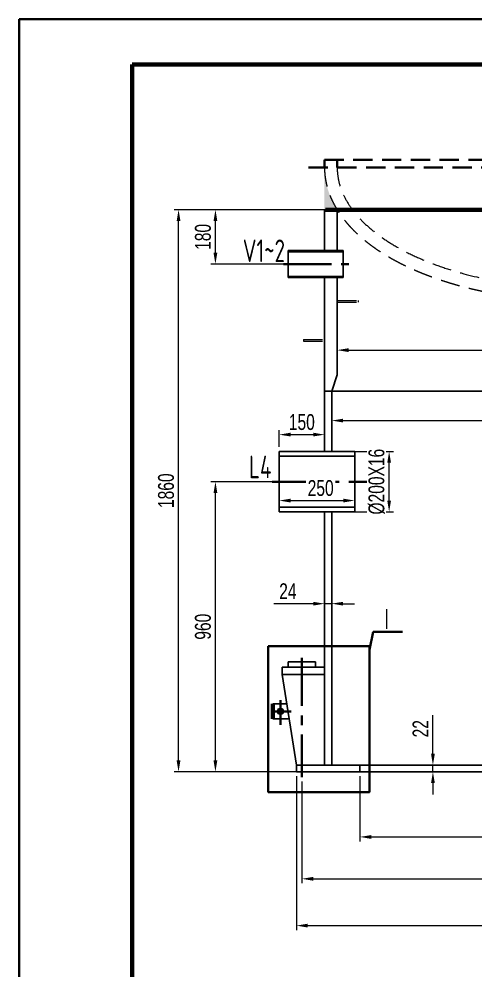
# Model space of a CAD drawing. Header units: millimetres. Extents: x -375 to 8535, y -150 to 6150.
# Drawn here: x -375 to 1137, y 3000 to 6150 of the extents above; entities that cross this region are included whole.
import ezdxf

# ---------------------------------------------------------------- set-up
doc = ezdxf.new("R2010")
doc.units = ezdxf.units.MM
doc.header["$LTSCALE"] = 5
for name, pattern in [('ACAD_ISO10W100', [18, 12, -3, 0, -3]), ('CENTER', [50.8, 31.75, -6.35, 6.35, -6.35]), ('DASHED', [19.05, 12.7, -6.35])]:
    doc.linetypes.add(name, pattern=pattern)
for name, color, linetype, lineweight in [('1轮廓实线层', 7, 'Continuous', 70), ('2细线层', 4, 'Continuous', 35), ('3中心线层', 1, 'CENTER', 35), ('4虚线层', 6, 'DASHED', 35), ('6文字层', 3, 'Continuous', 35), ('6文字层 @ 1', 3, 'Continuous', 35), ('中心线', 1, 'ACAD_ISO10W100', 18), ('图框层', 7, 'Continuous', 70)]:
    doc.layers.add(name, color=color, linetype=linetype, lineweight=lineweight)
doc.styles.add('HGCAD', font='HGCAD.SHX', dxfattribs={"width": 0.75, "bigfont": 'HGCADHZ.SHX'})
doc.styles.add('PC_TEXTSTYLE', font='isocp.shx', dxfattribs={"width": 0.8, "bigfont": 'hzfs.shx'})
doc.dimstyles.new('HGCAD$0', dxfattribs={"dimscale": 15, "dimtxt": 3.5, "dimasz": 2.5, "dimexe": 1, "dimexo": 1, "dimgap": 1, "dimtad": 1, "dimdec": 1, "dimlfac": -1, "dimdsep": 46, "dimtxsty": 'HGCAD', "dimcen": 0, "dimclrd": 4, "dimclre": 4, "dimclrt": 3, "dimadec": 1, "dimazin": 0, "dimtfac": 1, "dimtmove": 0, "dimatfit": 3, "dimfxl": 0, "dimlwd": 15, "dimlwe": 15, "dimarcsym": 0})

# ---------------------------------------------------------------- blocks, each defined once
blk = doc.blocks.new('*D87')
at = {"layer": '1轮廓实线层', "color": 4, "lineweight": 15, "ltscale": 15}
for p, q in [((660.1, 4820.8), (660.1, 4836.2)), ((697.6, 4821.2), (2258.6, 4821.2)), ((2296.1, 4820.8), (2296.1, 4836.2))]:
    blk.add_line(p, q, dxfattribs=at)
at = {"layer": '1轮廓实线层', "color": 4}
for points in [[(697.6, 4827.5), (697.6, 4815), (660.1, 4821.2)], [(2258.6, 4815), (2258.6, 4827.5), (2296.1, 4821.2)]]:
    blk.add_solid(points, dxfattribs=at)
at = {"layer": 'Defpoints', "color": 0}
for p in [(2296.1, 4821.2), (660.1, 4805.8), (2296.1, 4805.8)]:
    blk.add_point(p, dxfattribs=at)
at = {"layer": '1轮廓实线层', "color": 3, "lineweight": 30, "ltscale": 15, "insert": (1478.1, 4862.5), "char_height": 52.5, "attachment_point": 5, "style": 'HGCAD', "bg_fill": 3, "box_fill_scale": 1.1, "bg_fill_color": 256, "bg_fill_true_color": 13158600, "bg_fill_transparency": 0}
blk.add_mtext('%%c1636{}{{\\H0.7x;}{}}', dxfattribs=at)
blk = doc.blocks.new('*D90')
at = {"layer": '1轮廓实线层', "color": 4, "lineweight": 15, "ltscale": 15}
for p, q in [((753.1, 3644.1), (753.1, 3428.5)), ((2203.1, 3644.1), (2203.1, 3428.5)), ((790.6, 3443.5), (2165.6, 3443.5))]:
    blk.add_line(p, q, dxfattribs=at)
at = {"layer": '1轮廓实线层', "color": 4}
for points in [[(790.6, 3449.7), (790.6, 3437.2), (753.1, 3443.5)], [(2165.6, 3437.2), (2165.6, 3449.7), (2203.1, 3443.5)]]:
    blk.add_solid(points, dxfattribs=at)
at = {"layer": 'Defpoints', "color": 0}
for p in [(753.1, 3659.1), (2203.1, 3659.1), (2203.1, 3443.5)]:
    blk.add_point(p, dxfattribs=at)
at = {"layer": '1轮廓实线层', "color": 3, "lineweight": 30, "ltscale": 15, "insert": (1478.1, 3484.7), "char_height": 52.5, "attachment_point": 5, "style": 'HGCAD', "bg_fill": 3, "box_fill_scale": 1.1, "bg_fill_color": 256, "bg_fill_true_color": 13158600, "bg_fill_transparency": 0}
blk.add_mtext('%%c1450{}{{\\H0.7x;}{}}', dxfattribs=at)
blk = doc.blocks.new('*D92')
at = {"layer": '1轮廓实线层', "color": 4, "lineweight": 15, "ltscale": 15}
for p, q in [((561.1, 3626.4), (561.1, 3290)), ((2395.1, 3626.4), (2395.1, 3290)), ((598.6, 3305), (2357.6, 3305))]:
    blk.add_line(p, q, dxfattribs=at)
at = {"layer": '1轮廓实线层', "color": 4}
for points in [[(598.6, 3311.2), (598.6, 3298.7), (561.1, 3305)], [(2357.6, 3298.7), (2357.6, 3311.2), (2395.1, 3305)]]:
    blk.add_solid(points, dxfattribs=at)
at = {"layer": 'Defpoints', "color": 0}
for p in [(561.1, 3641.4), (2395.1, 3641.4), (2395.1, 3305)]:
    blk.add_point(p, dxfattribs=at)
at = {"layer": '1轮廓实线层', "color": 3, "lineweight": 30, "ltscale": 15, "insert": (1478.1, 3346.2), "char_height": 52.5, "attachment_point": 5, "style": 'HGCAD', "bg_fill": 3, "box_fill_scale": 1.1, "bg_fill_color": 256, "bg_fill_true_color": 13158600, "bg_fill_transparency": 0}
blk.add_mtext('%%c1834{}{{\\H0.7x;}{}}', dxfattribs=at)
blk = doc.blocks.new('*D94')
at = {"layer": '1轮廓实线层', "color": 4, "lineweight": 15, "ltscale": 15}
for p, q in [((543.1, 3644.1), (543.1, 3135)), ((2413.1, 3644.1), (2413.1, 3135)), ((580.6, 3150), (2375.6, 3150))]:
    blk.add_line(p, q, dxfattribs=at)
at = {"layer": '1轮廓实线层', "color": 4}
for points in [[(580.6, 3156.3), (580.6, 3143.8), (543.1, 3150)], [(2375.6, 3143.8), (2375.6, 3156.3), (2413.1, 3150)]]:
    blk.add_solid(points, dxfattribs=at)
at = {"layer": 'Defpoints', "color": 0}
for p in [(543.1, 3659.1), (2413.1, 3659.1), (2413.1, 3150)]:
    blk.add_point(p, dxfattribs=at)
at = {"layer": '1轮廓实线层', "color": 3, "lineweight": 30, "ltscale": 15, "insert": (1478.1, 3191.3), "char_height": 52.5, "attachment_point": 5, "style": 'HGCAD', "bg_fill": 3, "box_fill_scale": 1.1, "bg_fill_color": 256, "bg_fill_true_color": 13158600, "bg_fill_transparency": 0}
blk.add_mtext('%%c1870{}{{\\H0.7x;}{}}', dxfattribs=at)
blk = doc.blocks.new('*D96')
at = {"layer": '1轮廓实线层', "color": 4, "lineweight": 15, "ltscale": 15}
for p, q in [((2278.1, 5084.9), (2278.1, 5039.4)), ((678.1, 5062.7), (678.1, 5039.4)), ((715.6, 5054.4), (2240.6, 5054.4))]:
    blk.add_line(p, q, dxfattribs=at)
at = {"layer": '1轮廓实线层', "color": 4}
for points in [[(715.6, 5060.6), (715.6, 5048.1), (678.1, 5054.4)], [(2240.6, 5048.1), (2240.6, 5060.6), (2278.1, 5054.4)]]:
    blk.add_solid(points, dxfattribs=at)
at = {"layer": 'Defpoints', "color": 0}
for p in [(678.1, 5077.7), (2278.1, 5099.9), (2278.1, 5054.4)]:
    blk.add_point(p, dxfattribs=at)
at = {"layer": '1轮廓实线层', "color": 3, "lineweight": 30, "ltscale": 15, "insert": (1478.1, 5095.6), "char_height": 52.5, "attachment_point": 5, "style": 'HGCAD', "bg_fill": 3, "box_fill_scale": 1.1, "bg_fill_color": 256, "bg_fill_true_color": 13158600, "bg_fill_transparency": 0}
blk.add_mtext('%%c1600{}{{\\H0.7x;}{}}', dxfattribs=at)
blk = doc.blocks.new('*D99')
at = {"layer": '1轮廓实线层', "color": 4, "lineweight": 15, "ltscale": 15}
for p, q in [((738.3, 5519.1), (260.1, 5519.1)), ((275.1, 5376.6), (275.1, 5481.6)), ((515.3, 5339.1), (260.1, 5339.1))]:
    blk.add_line(p, q, dxfattribs=at)
at = {"layer": '1轮廓实线层', "color": 4}
for points in [[(281.3, 5481.6), (268.8, 5481.6), (275.1, 5519.1)], [(268.8, 5376.6), (281.3, 5376.6), (275.1, 5339.1)]]:
    blk.add_solid(points, dxfattribs=at)
at = {"layer": 'Defpoints', "color": 0}
for p in [(275.1, 5519.1), (753.3, 5519.1), (530.3, 5339.1)]:
    blk.add_point(p, dxfattribs=at)
at = {"layer": '1轮廓实线层', "color": 3, "lineweight": 30, "ltscale": 15, "insert": (233.8, 5429.1), "char_height": 52.5, "attachment_point": 5, "rotation": 90, "style": 'HGCAD', "bg_fill": 3, "box_fill_scale": 1.1, "bg_fill_color": 256, "bg_fill_true_color": 13158600, "bg_fill_transparency": 0}
blk.add_mtext('180', dxfattribs=at)
blk = doc.blocks.new('*D105')
at = {"layer": '1轮廓实线层', "color": 4, "lineweight": 15, "ltscale": 15}
for p, q in [((605, 4619.1), (260.1, 4619.1)), ((275.1, 3696.6), (275.1, 4581.6)), ((635, 3659.1), (260.1, 3659.1))]:
    blk.add_line(p, q, dxfattribs=at)
at = {"layer": '1轮廓实线层', "color": 4}
for points in [[(281.3, 4581.6), (268.8, 4581.6), (275.1, 4619.1)], [(268.8, 3696.6), (281.3, 3696.6), (275.1, 3659.1)]]:
    blk.add_solid(points, dxfattribs=at)
at = {"layer": 'Defpoints', "color": 0}
for p in [(275.1, 4619.1), (620, 4619.1), (650, 3659.1)]:
    blk.add_point(p, dxfattribs=at)
at = {"layer": '1轮廓实线层', "color": 3, "lineweight": 30, "ltscale": 15, "insert": (233.8, 4139.1), "char_height": 52.5, "attachment_point": 5, "rotation": 90, "style": 'HGCAD', "bg_fill": 3, "box_fill_scale": 1.1, "bg_fill_color": 256, "bg_fill_true_color": 13158600, "bg_fill_transparency": 0}
blk.add_mtext('960', dxfattribs=at)
blk = doc.blocks.new('*D110')
at = {"layer": '1轮廓实线层', "color": 4, "lineweight": 15, "ltscale": 15}
for p, q in [((482.4, 5519.1), (138, 5519.1)), ((153, 3696.6), (153, 5481.6)), ((528.1, 3659.1), (138, 3659.1))]:
    blk.add_line(p, q, dxfattribs=at)
at = {"layer": '1轮廓实线层', "color": 4}
for points in [[(159.2, 5481.6), (146.7, 5481.6), (153, 5519.1)], [(146.7, 3696.6), (159.2, 3696.6), (153, 3659.1)]]:
    blk.add_solid(points, dxfattribs=at)
at = {"layer": 'Defpoints', "color": 0}
for p in [(153, 5519.1), (497.4, 5519.1), (543.1, 3659.1)]:
    blk.add_point(p, dxfattribs=at)
at = {"layer": '1轮廓实线层', "color": 3, "lineweight": 30, "ltscale": 15, "insert": (111.7, 4589.1), "char_height": 52.5, "attachment_point": 5, "rotation": 90, "style": 'HGCAD', "bg_fill": 3, "box_fill_scale": 1.1, "bg_fill_color": 256, "bg_fill_true_color": 13158600, "bg_fill_transparency": 0}
blk.add_mtext('1860', dxfattribs=at)
blk = doc.blocks.new('*D111')
at = {"layer": '1轮廓实线层', "color": 4, "lineweight": 15, "ltscale": 15}
for p, q in [((995, 3718.6), (995, 3846.9)), ((995, 3659.1), (995, 3681.1)), ((1005.2, 3681.1), (1010, 3681.1)), ((1005.2, 3659.1), (1010, 3659.1)), ((995, 3621.6), (995, 3584.1))]:
    blk.add_line(p, q, dxfattribs=at)
at = {"layer": '1轮廓实线层', "color": 4}
for points in [[(988.8, 3718.6), (1001.3, 3718.6), (995, 3681.1)], [(1001.3, 3621.6), (988.8, 3621.6), (995, 3659.1)]]:
    blk.add_solid(points, dxfattribs=at)
at = {"layer": 'Defpoints', "color": 0}
for p in [(990.2, 3681.1), (990.2, 3659.1), (995, 3681.1)]:
    blk.add_point(p, dxfattribs=at)
at = {"layer": '1轮廓实线层', "color": 3, "lineweight": 30, "ltscale": 15, "insert": (953.8, 3801.5), "char_height": 52.5, "attachment_point": 5, "rotation": 90, "style": 'HGCAD', "bg_fill": 3, "box_fill_scale": 1.1, "bg_fill_color": 256, "bg_fill_true_color": 13158600, "bg_fill_transparency": 0}
blk.add_mtext('22', dxfattribs=at)
blk = doc.blocks.new('*D114')
at = {"layer": '1轮廓实线层', "color": 4, "lineweight": 15, "ltscale": 15}
for p, q in [((598.6, 4215.4), (468.4, 4215.4)), ((660.1, 4215.4), (636.1, 4215.4)), ((636.1, 4200.6), (636.1, 4200.4)), ((660.1, 4200.6), (660.1, 4200.4)), ((697.6, 4215.4), (735.1, 4215.4))]:
    blk.add_line(p, q, dxfattribs=at)
at = {"layer": '1轮廓实线层', "color": 4}
for points in [[(598.6, 4209.1), (598.6, 4221.6), (636.1, 4215.4)], [(697.6, 4221.6), (697.6, 4209.1), (660.1, 4215.4)]]:
    blk.add_solid(points, dxfattribs=at)
at = {"layer": 'Defpoints', "color": 0}
for p in [(636.1, 4215.6), (636.1, 4215.4), (660.1, 4215.6)]:
    blk.add_point(p, dxfattribs=at)
at = {"layer": '1轮廓实线层', "color": 3, "lineweight": 30, "ltscale": 15, "insert": (514.8, 4256.6), "char_height": 52.5, "attachment_point": 5, "style": 'HGCAD', "bg_fill": 3, "box_fill_scale": 1.1, "bg_fill_color": 256, "bg_fill_true_color": 13158600, "bg_fill_transparency": 0}
blk.add_mtext('24', dxfattribs=at)
blk = doc.blocks.new('*D121')
at = {"layer": '1轮廓实线层', "color": 4, "lineweight": 15, "ltscale": 15}
for p, q in [((486.1, 4559.1), (486.1, 4571.6)), ((736.1, 4567.4), (736.1, 4571.6)), ((523.6, 4556.6), (698.6, 4556.6))]:
    blk.add_line(p, q, dxfattribs=at)
at = {"layer": '1轮廓实线层', "color": 4}
for points in [[(523.6, 4562.8), (523.6, 4550.3), (486.1, 4556.6)], [(698.6, 4550.3), (698.6, 4562.8), (736.1, 4556.6)]]:
    blk.add_solid(points, dxfattribs=at)
at = {"layer": 'Defpoints', "color": 0}
for p in [(486.1, 4544.1), (736.1, 4556.6), (736.1, 4552.4)]:
    blk.add_point(p, dxfattribs=at)
at = {"layer": '1轮廓实线层', "color": 3, "lineweight": 30, "ltscale": 15, "insert": (623.4, 4597.8), "char_height": 52.5, "attachment_point": 5, "style": 'HGCAD', "bg_fill": 3, "box_fill_scale": 1.1, "bg_fill_color": 256, "bg_fill_true_color": 13158600, "bg_fill_transparency": 0}
blk.add_mtext('250', dxfattribs=at)
blk = doc.blocks.new('*D122')
at = {"layer": '1轮廓实线层', "color": 4, "lineweight": 15, "ltscale": 15}
for p, q in [((486.1, 4734.1), (486.1, 4789.8)), ((636.1, 4749), (636.1, 4789.8)), ((523.6, 4774.8), (598.6, 4774.8))]:
    blk.add_line(p, q, dxfattribs=at)
at = {"layer": '1轮廓实线层', "color": 4}
for points in [[(523.6, 4781.1), (523.6, 4768.6), (486.1, 4774.8)], [(598.6, 4768.6), (598.6, 4781.1), (636.1, 4774.8)]]:
    blk.add_solid(points, dxfattribs=at)
at = {"layer": 'Defpoints', "color": 0}
for p in [(636.1, 4774.8), (636.1, 4734), (486.1, 4719.1)]:
    blk.add_point(p, dxfattribs=at)
at = {"layer": '1轮廓实线层', "color": 3, "lineweight": 30, "ltscale": 15, "insert": (561.1, 4816.1), "char_height": 52.5, "attachment_point": 5, "style": 'HGCAD', "bg_fill": 3, "box_fill_scale": 1.1, "bg_fill_color": 256, "bg_fill_true_color": 13158600, "bg_fill_transparency": 0}
blk.add_mtext('150', dxfattribs=at)
blk = doc.blocks.new('*U216')
at = {"layer": '2细线层'}
for p, q in [((-375, -150), (-375, 6150)), ((-375, 6150), (8535, 6150))]:
    blk.add_line(p, q, dxfattribs=at)
at = {"layer": '图框层'}
for p, q in [((0, 0), (0, 6000)), ((0, 6000), (8385, 6000))]:
    blk.add_line(p, q, dxfattribs=at)
blk = doc.blocks.new('*D302')
at = {"layer": '2细线层', "color": 4, "lineweight": 15, "ltscale": 15}
for p, q in [((712.5, 4719.1), (865, 4719.1)), ((850, 4556.6), (850, 4681.6)), ((695, 4519.1), (865, 4519.1))]:
    blk.add_line(p, q, dxfattribs=at)
at = {"layer": '2细线层', "color": 4}
for points in [[(856.2, 4681.6), (843.8, 4681.6), (850, 4719.1)], [(843.8, 4556.6), (856.2, 4556.6), (850, 4519.1)]]:
    blk.add_solid(points, dxfattribs=at)
at = {"layer": 'Defpoints', "color": 0}
for p in [(697.5, 4719.1), (680, 4519.1)]:
    blk.add_point(p, dxfattribs=at)
at = {"layer": '2细线层', "color": 3, "ltscale": 15, "insert": (808.8, 4619.1), "char_height": 52.5, "attachment_point": 5, "rotation": 90, "style": 'HGCAD', "bg_fill": 3, "box_fill_scale": 1.1, "bg_fill_color": 256, "bg_fill_true_color": 13158600, "bg_fill_transparency": 0}
blk.add_mtext('%%c200X16{}{{\\H0.7x;}{}}', dxfattribs=at)
at = {"layer": 'Defpoints', "color": 0}
blk.add_point((850, 4719.1), dxfattribs=at)

msp = doc.modelspace()

# ---------------------------------------------------------------- hatches: boundary and pattern name
at = {"layer": '中心线'}
h = msp.add_hatch(color=2, dxfattribs=at)
edge = h.paths.add_edge_path()
edge.add_spline(control_points=[(677.91, 5519.075), (672.131, 5528.44), (666.903, 5537.974), (656.309, 5560.067), (651.317, 5572.725), (643.374, 5598.421), (640.424, 5611.459), (636.909, 5636.04), (636.084, 5647.557), (636.084, 5659.075)], knot_values=[5.98387945, 5.98387945, 5.98387945, 5.98387945, 6.04788305, 6.04788305, 6.12983873, 6.12983873, 6.2117944, 6.2117944, 6.28318531, 6.28318531, 6.28318531, 6.28318531], degree=3, periodic=0)
edge.add_line((636.084, 5659.075), (636.084, 5519.075))
edge.add_line((636.084, 5519.075), (677.91, 5519.075))

# ---------------------------------------------------------------- linework, layer by layer
for p, q in [((636.084, 5519.075), (677.91, 5519.075)), ((636.084, 5519.075), (636.084, 5383.575)), ((678.084, 5518.792), (678.084, 5383.575)), ((516.084, 5383.575), (698.084, 5383.575)), ((516.084, 5383.575), (516.084, 5294.575)), ((516.084, 5379.575), (698.084, 5379.575)), ((698.084, 5383.575), (698.084, 5294.575)), ((516.084, 5298.575), (698.084, 5298.575)), ((516.084, 5294.575), (698.084, 5294.575)), ((636.084, 5294.575), (636.084, 4719.075)), ((678.084, 5294.575), (678.084, 4973.075)), ((660.084, 4919.075), (678.084, 4973.075)), ((636.084, 4919.075), (2320.084, 4919.075)), ((660.084, 4919.075), (660.084, 4719.075)), ((486.084, 4719.075), (486.084, 4519.075)), ((486.084, 4719.075), (736.084, 4719.075)), ((486.084, 4703.075), (736.084, 4703.075)), ((736.084, 4719.075), (736.084, 4619.075)), ((736.084, 4619.075), (736.084, 4519.075)), ((736.084, 4535.075), (486.084, 4535.075)), ((736.084, 4519.075), (486.084, 4519.075)), ((636.084, 4519.075), (636.084, 3681.075)), ((660.084, 4519.075), (660.084, 3681.075)), ((496.084, 4005.075), (636.084, 4005.075)), ((496.084, 4005.075), (496.084, 3981.075)), ((516.084, 4023.075), (606.084, 4023.075)), ((516.084, 4023.075), (516.084, 4005.075)), ((606.084, 4023.075), (606.084, 4005.075)), ((496.084, 3981.075), (636.084, 3981.075)), ((543.084, 3681.075), (496.084, 3981.075)), ((465.198, 3884.075), (511.281, 3884.075)), ((465.198, 3834.075), (519.114, 3834.075)), ((543.084, 3681.075), (2413.084, 3681.075)), ((543.084, 3681.075), (543.084, 3659.075)), ((543.084, 3659.075), (2413.084, 3659.075)), ((753.084, 3681.075), (753.084, 3659.075))]:
    msp.add_line(p, q)
at = {"layer": '1轮廓实线层', "ltscale": 15}
for p, q in [((639.253, 5519.075), (2320.084, 5519.075)), ((465.198, 3884.075), (465.198, 3834.075))]:
    msp.add_line(p, q, dxfattribs=at)
msp.add_circle((490.198, 3859.075), 6, dxfattribs=at)
at = {"layer": '2细线层', "ltscale": 15}
for p, q in [((796.807, 4122.504), (784.685, 4062.169)), ((894.36, 4122.504), (796.807, 4122.504))]:
    msp.add_line(p, q, dxfattribs=at)
at = {"layer": '3中心线层'}
for p, q in [((500.592, 5339.075), (716.266, 5339.075)), ((462.36, 4619.075), (777.675, 4619.075)), ((561.084, 4036.122), (561.084, 3641.375)), ((490.198, 3896.478), (490.198, 3814.804)), ((458.38, 3859.075), (526.038, 3859.075))]:
    msp.add_line(p, q, dxfattribs=at)
at = {"layer": '4虚线层'}
for p, q in [((636.084, 5684.075), (2320.084, 5684.075)), ((636.084, 5659.075), (636.084, 5684.075)), ((678.084, 5659.075), (678.084, 5684.075)), ((583.689, 5659.075), (2374.994, 5659.075))]:
    msp.add_line(p, q, dxfattribs=at)
at = {"layer": '4虚线层', "lineweight": 15}
for p, q in [((678.084, 5219.075), (748.084, 5219.075)), ((678.084, 5213.075), (748.084, 5213.075)), ((748.084, 5219.075), (748.084, 5213.075)), ((566.084, 5090.075), (636.084, 5090.075)), ((566.084, 5090.075), (566.084, 5084.075)), ((566.084, 5084.075), (636.084, 5084.075))]:
    msp.add_line(p, q, dxfattribs=at)
msp.add_ellipse((1478.084, 5659.075), major_axis=(-800, 0), ratio=0.5, start_param=0, end_param=3.14159265, dxfattribs=at)
msp.add_open_spline([(636.084, 5659.075), (636.084, 5656.259), (636.183, 5650.626), (636.625, 5642.183), (637.361, 5633.754), (638.39, 5625.344), (639.711, 5616.959), (641.32, 5608.607), (643.215, 5600.291), (645.394, 5592.019), (647.853, 5583.793), (650.59, 5575.62), (653.599, 5567.504), (656.879, 5559.447), (660.424, 5551.455), (664.231, 5543.529), (668.295, 5535.672), (672.615, 5527.887), (677.184, 5520.177), (682, 5512.542), (687.059, 5504.984), (692.357, 5497.506), (697.89, 5490.108), (703.657, 5482.79), (709.652, 5475.556), (715.873, 5468.404), (722.316, 5461.336), (728.98, 5454.353), (735.86, 5447.455), (742.953, 5440.643), (750.258, 5433.918), (757.771, 5427.28), (765.49, 5420.729), (773.411, 5414.267), (781.533, 5407.895), (789.852, 5401.612), (798.366, 5395.419), (807.072, 5389.318), (815.967, 5383.308), (825.05, 5377.391), (834.317, 5371.567), (843.765, 5365.837), (853.392, 5360.202), (863.195, 5354.663), (873.172, 5349.22), (883.32, 5343.874), (893.635, 5338.627), (904.115, 5333.478), (914.757, 5328.43), (925.558, 5323.482), (936.515, 5318.636), (947.626, 5313.892), (958.886, 5309.251), (970.293, 5304.715), (981.845, 5300.284), (993.536, 5295.959), (1005.365, 5291.741), (1017.329, 5287.63), (1029.423, 5283.628), (1041.644, 5279.736), (1053.989, 5275.954), (1066.455, 5272.283), (1079.038, 5268.724), (1091.735, 5265.277), (1104.542, 5261.944), (1117.455, 5258.726), (1130.471, 5255.622), (1143.586, 5252.634), (1156.796, 5249.762), (1170.099, 5247.007), (1183.489, 5244.37), (1196.963, 5241.852), (1210.518, 5239.452), (1224.15, 5237.172), (1237.854, 5235.012), (1251.626, 5232.972), (1265.464, 5231.054), (1279.362, 5229.257), (1293.318, 5227.582), (1307.326, 5226.029), (1321.383, 5224.599), (1335.485, 5223.293), (1349.628, 5222.109), (1363.808, 5221.05), (1378.021, 5220.114), (1392.262, 5219.303), (1406.528, 5218.616), (1420.815, 5218.054), (1435.118, 5217.617), (1449.433, 5217.304), (1463.757, 5217.117), (1478.084, 5217.054), (1492.412, 5217.117), (1506.736, 5217.304), (1521.051, 5217.617), (1535.354, 5218.054), (1549.64, 5218.616), (1563.906, 5219.303), (1578.148, 5220.114), (1592.36, 5221.05), (1606.54, 5222.109), (1620.683, 5223.293), (1634.786, 5224.599), (1648.843, 5226.029), (1662.851, 5227.582), (1676.807, 5229.257), (1690.705, 5231.054), (1704.543, 5232.972), (1718.315, 5235.012), (1732.019, 5237.172), (1745.651, 5239.452), (1759.205, 5241.852), (1772.68, 5244.37), (1786.07, 5247.007), (1799.372, 5249.762), (1812.583, 5252.634), (1825.698, 5255.622), (1838.714, 5258.726), (1851.627, 5261.944), (1864.434, 5265.277), (1877.13, 5268.724), (1889.713, 5272.283), (1902.179, 5275.954), (1914.525, 5279.736), (1926.746, 5283.628), (1938.84, 5287.63), (1950.803, 5291.741), (1962.632, 5295.959), (1974.324, 5300.284), (1985.875, 5304.715), (1997.283, 5309.251), (2008.543, 5313.892), (2019.653, 5318.636), (2030.611, 5323.482), (2041.412, 5328.43), (2052.054, 5333.478), (2062.534, 5338.627), (2072.849, 5343.874), (2082.997, 5349.22), (2092.973, 5354.663), (2102.777, 5360.202), (2112.404, 5365.837), (2121.852, 5371.567), (2131.119, 5377.391), (2140.202, 5383.308), (2149.097, 5389.318), (2157.803, 5395.419), (2166.317, 5401.612), (2174.636, 5407.895), (2182.757, 5414.267), (2190.679, 5420.729), (2198.397, 5427.28), (2205.91, 5433.918), (2213.215, 5440.643), (2220.309, 5447.455), (2227.189, 5454.353), (2233.853, 5461.336), (2240.296, 5468.404), (2246.517, 5475.556), (2252.512, 5482.79), (2258.278, 5490.108), (2263.812, 5497.506), (2269.11, 5504.984), (2274.169, 5512.542), (2278.985, 5520.177), (2283.554, 5527.887), (2287.873, 5535.672), (2291.938, 5543.529), (2295.745, 5551.455), (2299.29, 5559.447), (2302.569, 5567.504), (2305.579, 5575.62), (2308.315, 5583.793), (2310.775, 5592.019), (2312.954, 5600.291), (2314.849, 5608.607), (2316.458, 5616.959), (2317.778, 5625.344), (2318.807, 5633.754), (2319.544, 5642.183), (2319.986, 5650.626), (2320.084, 5656.259), (2320.084, 5659.075)], degree=3, knots=[0, 0, 0, 0, 8.4475817, 16.89886694, 25.35756641, 33.82740451, 42.31212467, 50.81549301, 59.34130002, 67.89335976, 76.47550675, 85.0915904, 93.74546715, 102.4409906, 111.18199994, 119.97230706, 128.81568275, 137.71584239, 146.67643158, 155.70101196, 164.79304766, 173.95589247, 183.19277809, 192.50680355, 201.90092586, 211.37795191, 220.94053177, 230.59115323, 240.33213753, 250.1656363, 260.09362958, 270.11792475, 280.24015644, 290.46178717, 300.78410866, 311.20824376, 321.73514893, 332.36561706, 343.10028071, 353.93961562, 364.88394442, 375.93344055, 387.08813232, 398.34790696, 409.71251486, 421.18157373, 432.75457278, 444.43087695, 456.20973097, 468.09026347, 480.07149103, 492.15232204, 504.33156063, 516.60791044, 528.97997829, 541.4462778, 554.0052329, 566.6551813, 579.39437775, 592.22099737, 605.13313882, 618.12882732, 631.20601776, 644.36259756, 657.59638958, 670.90515489, 684.28659551, 697.7383571, 711.2580315, 724.84315937, 738.49123261, 752.19969685, 765.96595382, 779.78736375, 793.66124762, 807.58488948, 821.55553869, 835.5704121, 849.62669623, 863.72154943, 877.85210397, 892.01546816, 906.20872842, 920.42895133, 934.67318563, 948.93846429, 963.2218065, 977.52021964, 991.83070128, 1006.15024114, 1020.47582308, 1034.80442704, 1049.133031, 1063.45861294, 1077.7781528, 1092.08863444, 1106.38704758, 1120.67038979, 1134.93566846, 1149.17990276, 1163.40012566, 1177.59338592, 1191.75675012, 1205.88730466, 1219.98215785, 1234.03844198, 1248.05331539, 1262.0239646, 1275.94760647, 1289.82149034, 1303.64290026, 1317.40915723, 1331.11762147, 1344.76569471, 1358.35082258, 1371.87049699, 1385.32225857, 1398.7036992, 1412.0124645, 1425.24625652, 1438.40283632, 1451.48002676, 1464.47571527, 1477.38785671, 1490.21447634, 1502.95367279, 1515.60362118, 1528.16257628, 1540.62887579, 1553.00094364, 1565.27729345, 1577.45653205, 1589.53736306, 1601.51859061, 1613.39912312, 1625.17797714, 1636.8542813, 1648.42728036, 1659.89633922, 1671.26094712, 1682.52072176, 1693.67541353, 1704.72490967, 1715.66923847, 1726.50857338, 1737.24323703, 1747.87370515, 1758.40061032, 1768.82474543, 1779.14706691, 1789.36869764, 1799.49092934, 1809.51522451, 1819.44321778, 1829.27671655, 1839.01770085, 1848.66832231, 1858.23090218, 1867.70792823, 1877.10205053, 1886.416076, 1895.65296162, 1904.81580642, 1913.90784212, 1922.93242251, 1931.8930117, 1940.79317134, 1949.63654702, 1958.42685414, 1967.16786348, 1975.86338694, 1984.51726369, 1993.13334734, 2001.71549433, 2010.26755406, 2018.79336107, 2027.29672942, 2035.78144957, 2044.25128767, 2052.70998715, 2061.16127239, 2069.60885408, 2069.60885408, 2069.60885408, 2069.60885408], dxfattribs=at)

# ---------------------------------------------------------------- texts
at = {"layer": '6文字层', "ltscale": 15, "insert": (386.194, 4705.353), "char_height": 75, "attachment_point": 1, "style": 'HGCAD'}
msp.add_mtext_dynamic_manual_height_columns('{\\Fisocp,hzfs|c134;\\C3;L4}', width=62.84359, gutter_width=750, heights=[0], dxfattribs=at)
at = {"layer": '6文字层 @ 1', "ltscale": 15, "style": 'PC_TEXTSTYLE', "width": 0.6}
msp.add_text('Ⅰ', height=75, dxfattribs=at).set_placement((819.263, 4124.856))
at = {"layer": '6文字层 @ 1', "ltscale": 15, "insert": (365.587, 5420.598), "char_height": 75, "attachment_point": 1, "style": 'HGCAD'}
msp.add_mtext_dynamic_manual_height_columns('{\\Fisocp,hzfs|c134;\\C3;V1~2}', width=152.2148, gutter_width=750, heights=[0], dxfattribs=at)

# ---------------------------------------------------------------- next in the draw order: dimensions: what is measured, and where the dimension line sits
at = {"layer": '1轮廓实线层', "lineweight": 30, "ltscale": 15}
dim = msp.add_linear_dim(base=(275.067, 5519.075), p1=(530.291, 5339.075), p2=(753.299, 5519.075), angle=90, dimstyle='HGCAD$0', override={"dimtxsty": 'HGCAD'}, dxfattribs=at)
dim.commit()
dim.dimension.update_dxf_attribs({"geometry": '*D99', "text_midpoint": (233.817, 5429.075)})
for base, p1, p2, text, picture, middle in [((2278.084, 5054.371), (678.084, 5077.731), (2278.084, 5099.937), '%%c1600{}{{\\H0.7x;}{}}', '*D96', (1478.084, 5095.621)), ((2296.084, 4821.226), (660.084, 4805.845), (2296.084, 4805.845), '%%c<>{}{{\\H0.7x;}{}}', '*D87', (1478.084, 4862.476)), ((2203.084, 3443.488), (753.084, 3659.075), (2203.084, 3659.075), '%%c<>{}{{\\H0.7x;}{}}', '*D90', (1478.084, 3484.738))]:
    dim = msp.add_linear_dim(base=base, p1=p1, p2=p2, text=text, dimstyle='HGCAD$0', override={"dimtxsty": 'HGCAD'}, dxfattribs=at)
    dim.commit()
    dim.dimension.update_dxf_attribs({"geometry": picture, "text_midpoint": middle})

# ---------------------------------------------------------------- next in the draw order: dimensions: what is measured, and where the dimension line sits
dim = msp.add_linear_dim(base=(2395.084, 3304.964), p1=(561.084, 3641.375), p2=(2395.084, 3641.375), text='%%c1834{}{{\\H0.7x;}{}}', dimstyle='HGCAD$0', override={"dimtxsty": 'HGCAD'}, dxfattribs=at)
dim.commit()
dim.dimension.update_dxf_attribs({"geometry": '*D92', "text_midpoint": (1478.084, 3346.214)})

# ---------------------------------------------------------------- next in the draw order: dimensions: what is measured, and where the dimension line sits
dim = msp.add_linear_dim(base=(2413.084, 3150.029), p1=(543.084, 3659.075), p2=(2413.084, 3659.075), text='%%c<>{}{{\\H0.7x;}{}}', dimstyle='HGCAD$0', override={"dimtxsty": 'HGCAD'}, dxfattribs=at)
dim.commit()
dim.dimension.update_dxf_attribs({"geometry": '*D94', "text_midpoint": (1478.084, 3191.279)})

# ---------------------------------------------------------------- next in the draw order: dimensions: what is measured, and where the dimension line sits
for base, p1, p2, picture, middle in [((275.067, 4619.075), (649.975, 3659.075), (620.017, 4619.075), '*D105', (233.817, 4139.075)), ((995.045, 3681.075), (990.238, 3659.075), (990.238, 3681.075), '*D111', (953.795, 3801.501))]:
    dim = msp.add_linear_dim(base=base, p1=p1, p2=p2, angle=90, dimstyle='HGCAD$0', override={"dimtxsty": 'HGCAD'}, dxfattribs=at)
    dim.commit()
    dim.dimension.update_dxf_attribs({"geometry": picture, "text_midpoint": middle})

# ---------------------------------------------------------------- next in the draw order: dimensions: what is measured, and where the dimension line sits
dim = msp.add_linear_dim(base=(152.962, 5519.075), p1=(543.084, 3659.075), p2=(497.415, 5519.075), angle=90, dimstyle='HGCAD$0', override={"dimtxsty": 'HGCAD'}, dxfattribs=at)
dim.commit()
dim.dimension.update_dxf_attribs({"geometry": '*D110', "text_midpoint": (152.962, 4589.075), "dimtype": 160})

# ---------------------------------------------------------------- next in the draw order: linework, layer by layer
at = {"layer": '2细线层', "ltscale": 15}
msp.add_lwpolyline([(449.831, 4074.575), (784.685, 4074.575), (784.685, 3592), (449.831, 3592)], close=True, dxfattribs=at)

# ---------------------------------------------------------------- next in the draw order: dimensions: what is measured, and where the dimension line sits
at = {"layer": '1轮廓实线层', "lineweight": 30, "ltscale": 15}
dim = msp.add_linear_dim(base=(636.084, 4774.805), p1=(486.084, 4719.075), p2=(636.084, 4733.95), dimstyle='HGCAD$0', override={"dimtxsty": 'HGCAD'}, dxfattribs=at)
dim.commit()
dim.dimension.update_dxf_attribs({"geometry": '*D122', "text_midpoint": (561.084, 4816.055)})
dim = msp.add_linear_dim(base=(736.084, 4556.582), p1=(486.084, 4544.13), p2=(736.084, 4552.409), dimstyle='HGCAD$0', override={"dimtxsty": 'HGCAD'}, dxfattribs=at)
dim.commit()
dim.dimension.update_dxf_attribs({"geometry": '*D121', "text_midpoint": (623.417, 4556.582), "dimtype": 160})
dim = msp.add_linear_dim(base=(636.084, 4215.399), p1=(660.084, 4215.605), p2=(636.084, 4215.605), angle=180, dimstyle='HGCAD$0', override={"dimtxsty": 'HGCAD'}, dxfattribs=at)
dim.commit()
dim.dimension.update_dxf_attribs({"geometry": '*D114', "text_midpoint": (514.763, 4256.649)})

# ---------------------------------------------------------------- next in the draw order: block references
at = {"layer": '图框层'}
msp.add_blockref('*U216', (0, 0), dxfattribs=at)

# ---------------------------------------------------------------- next in the draw order: dimensions: what is measured, and where the dimension line sits
at = {"layer": '2细线层', "ltscale": 15}
dim = msp.add_linear_dim(base=(850, 4719.075), p1=(680, 4519.075), p2=(697.498, 4719.075), angle=90, text='%%c200X16{}{{\\H0.7x;}{}}', dimstyle='HGCAD$0', override={"dimlfac": -1}, dxfattribs=at)
dim.commit()
dim.dimension.update_dxf_attribs({"geometry": '*D302', "text_midpoint": (850, 4619.075), "dimtype": 160})

doc.saveas('drawing.dxf')
